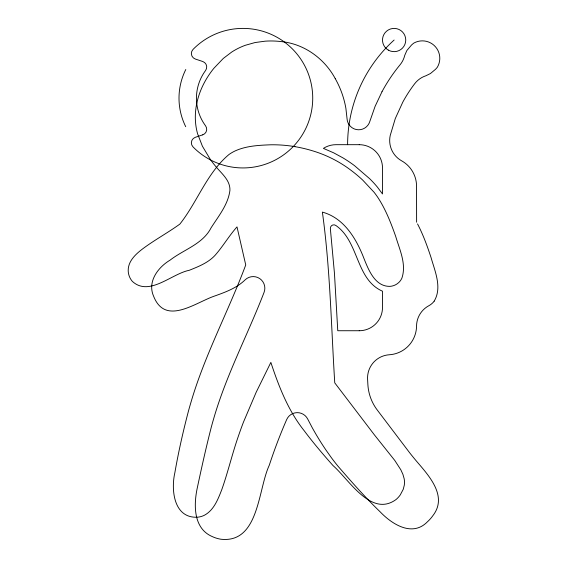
<?xml version="1.0" encoding="UTF-8"?>
<svg xmlns="http://www.w3.org/2000/svg" width="568" height="568" viewBox="0 0 568 568"><rect width="100%" height="100%" fill="white"/><g stroke="black" fill="none" stroke-linecap="round" stroke-linejoin="round"><path stroke-width="0.85" d="M382.001 91.725L375.1 106.358L369.832 121.417A11.63 11.63 0 0 1 347.055 118.755L345.891 108.367A92.193 92.193 0 0 0 335.255 78.661M434.172 301.154C442.337 287.6 434.918 271.291 431.041 257.51C427.257 246.05 423.125 234.648 417.53 223.927M335.262 78.654C324.463 58.518 304.008 43.7 281.039 41.578A83.226 83.226 0 0 0 265.235 41.166L255.067 42.543L245.333 45.284A67.059 67.059 0 0 0 231.68 52.071L223.274 58.461L213.809 68.366A88.878 88.878 0 0 0 205.886 79.861C197.799 93.741 193.603 110.249 195.988 126.281A60.265 60.265 0 0 0 197.643 133.956L202.414 146.224L210.38 159.509A107.167 107.167 0 0 0 216.323 167.12C222.031 173.936 230.345 180.567 229.926 190.358C228.173 204.544 218.517 216.096 211.097 227.804C202.748 244.176 183.897 249.437 170.123 260.108C158.011 267.272 147.162 281.728 153.594 296.191C165.43 326.408 195.818 302.197 215.066 295.871C225.766 292.051 236.92 287.926 245.17 279.811A11.63 11.63 0 0 1 264.006 292.541C247.641 334.879 226.171 375.256 213.582 419.014A362.611 362.611 0 0 0 211.218 427.441C206.149 447.215 201.704 467.152 197.458 487.117C193.61 504.334 193.07 528.425 212.318 536.604A32.561 32.561 0 0 0 220.98 539.245C259.114 543.384 257.957 489.325 269.253 465.313A517.654 517.654 0 0 1 286.655 419.61A11.63 11.63 0 0 1 307.707 419.056L312.201 427.626A278.654 278.654 0 0 0 326.131 450.289L331.435 457.772A213.802 213.802 0 0 0 338.003 466.2C351.542 481.863 365.245 497.461 380.162 511.846C391.998 524.25 412.418 537.328 427.463 521.758A36.111 36.111 0 0 0 432.759 515.822C448.365 495.949 428.258 475.04 415.698 460.229A351.414 351.414 0 0 1 409.748 452.888L377.429 410.252A46.512 46.512 0 0 1 367.872 384.458L367.588 379.218A23.26 23.26 0 0 1 389.329 354.759A29.067 29.067 0 0 0 416.55 326.025A23.26 23.26 0 0 1 428.662 305.825A17.139 17.139 0 0 0 434.193 301.175M416.614 222.216L416.55 186.212A29.067 29.067 0 0 0 401.619 160.815A23.26 23.26 0 0 1 390.237 135.418L395.3 118.527L402.811 102.098A141.254 141.254 0 0 1 414.654 83.773A23.26 23.26 0 0 1 426.007 75.722L430.438 73.542L435.464 69.346A35.088 35.088 0 0 0 437.332 67.251A17.445 17.445 0 0 0 413.873 43.061A32.639 32.639 0 0 0 411.502 45.05L406.858 50.531L404.735 55.38A23.26 23.26 0 0 1 400.071 64.78A165.636 165.636 0 0 0 381.994 91.718M347.616 144.684A140.992 140.992 0 0 1 394.128 40.03M185.722 126.692A63.957 63.957 0 0 1 185.793 69.495M294.998 146.665A140.999 140.999 0 0 1 313.11 150.981C326.082 154.936 338.393 161.042 349.341 169.065A141.254 141.254 0 0 1 362.668 180.056L373.993 192.169A84.369 84.369 0 0 1 378.387 198.282C385.949 210.061 391.018 223.203 395.676 236.338C399.602 249.679 406.667 264.148 401.895 278.142A13.916 13.916 0 0 1 398.622 282.658A14.306 14.306 0 0 1 389.953 286.371C375.2 286.648 368.753 270.411 364.152 258.965C356.562 239.107 344.293 218.105 322.375 212.098C330.249 268.692 331.172 325.904 334.751 382.853L374.404 434.882L394.746 460.407L400.816 469.779L402.904 474.308L404.167 478.746A19.333 19.333 0 0 1 404.288 485.214L403.237 489.318L400.277 494.905A25.603 25.603 0 0 1 396.038 499.535C371.174 517.689 349.142 479.676 333.104 465.661C323.057 454.379 313.273 442.841 304.207 430.75C288.217 410.714 278.803 386.503 270.858 362.398L256.147 392.318L243.473 422.109A396.592 396.592 0 0 0 238.013 437.239C232.042 454.521 227.903 472.384 221.79 489.616C218.048 499.173 213.98 510.107 204.409 515.247A19.198 19.198 0 0 1 197.522 517.2C173.801 518.499 170.862 490.014 174.859 472.711C178.48 451.88 183.152 431.226 188.533 410.778A409.649 409.649 0 0 1 190.94 402.371C204.807 354.886 228.485 311.172 245.738 264.951L237.005 226.895C229.011 235.841 222.997 246.327 215.073 255.309C208.193 262.792 198.488 266.584 189.265 270.29C171.579 273.74 149.27 296.894 132.379 281.409A17.154 17.154 0 0 1 129.376 276.467A16.813 16.813 0 0 1 128.205 270.56C128.084 261.081 135.745 254.116 142.696 248.827C154.631 239.909 167.787 232.809 179.857 224.097C197.472 201.846 206.908 172.878 229.053 154.453A42.415 42.415 0 0 1 235.351 150.825C246.441 145.848 258.845 145.252 270.815 144.79A133.31 133.31 0 0 1 294.998 146.658M202.748 134.829L195.335 137.3A5.815 5.815 0 0 0 193.006 146.878A69.772 69.772 0 0 0 292.087 147.708A69.772 69.772 0 0 0 292.087 48.628A69.772 69.772 0 0 0 193.006 49.459A5.815 5.815 0 0 0 195.335 59.037L202.748 61.507A5.815 5.815 0 0 1 205.588 70.482A46.512 46.512 0 0 0 205.588 125.855A5.815 5.815 0 0 1 202.748 134.829M359.239 144.684L335.986 144.684A23.26 23.26 0 0 0 323.398 148.383L333.672 152.827L343.065 157.939A136.363 136.363 0 0 1 354.489 165.636L369.69 178.728A109.794 109.794 0 0 1 377.443 187.156L382.498 193.965L382.498 167.936A23.26 23.26 0 0 0 359.239 144.684M359.239 330.732L337.768 330.732L334.46 273.357L330.356 228.712A3.486 3.486 0 0 1 335.986 225.574C359.203 241.791 355.618 279.477 382.498 291.206L382.498 307.473A23.26 23.26 0 0 1 359.239 330.732M388.313 50.098A11.63 11.63 0 0 0 405.751 40.03A11.63 11.63 0 0 0 388.313 29.955A11.63 11.63 0 0 0 388.313 50.098"/></g></svg>
